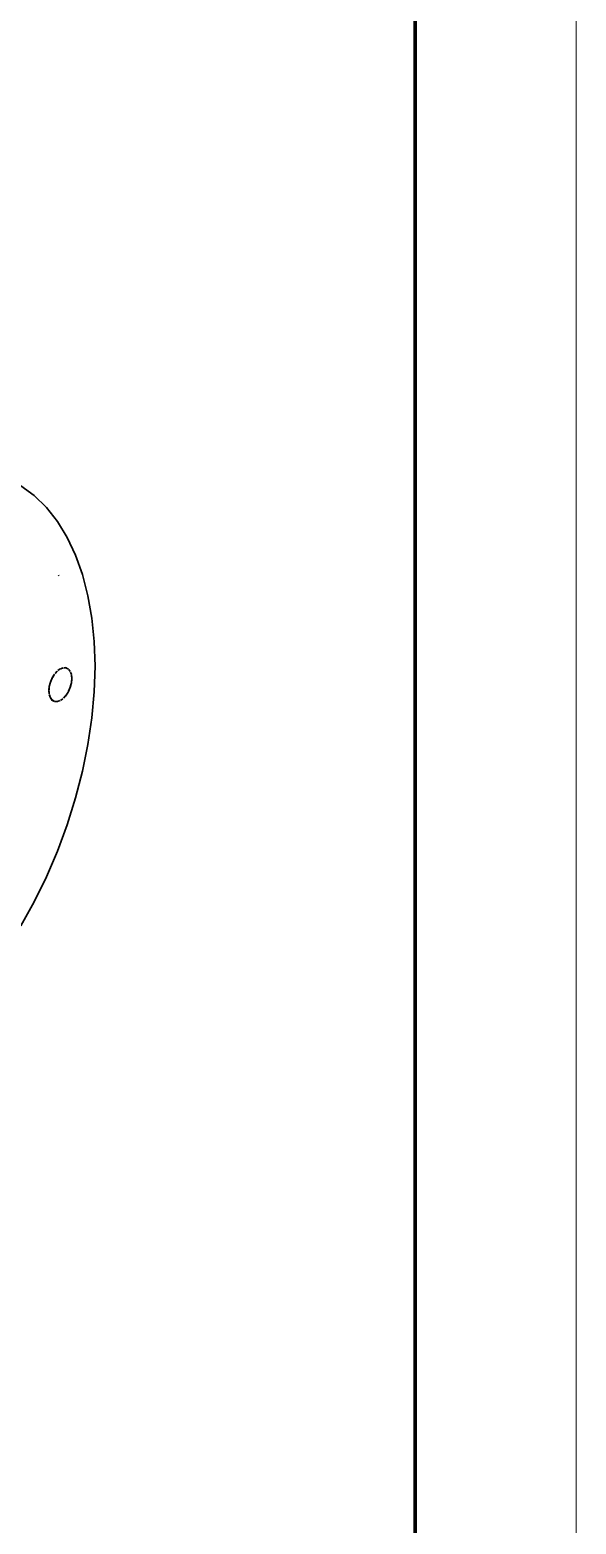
# Model space of a CAD drawing. Header units: millimetres. Extents: x 0 to 420, y 0 to 297.
# Drawn here: x 386.1 to 420, y 111.2 to 204.1 of the extents above; entities that cross this region are included whole.
import ezdxf

# ---------------------------------------------------------------- set-up
doc = ezdxf.new("R2010")
doc.units = ezdxf.units.MM
doc.header["$LTSCALE"] = 6
for name, color, linetype, lineweight in [('COTA', 7, 'Continuous', 18), ('MOLDURA', 7, 'Continuous', 70), ('VISIVEL', 7, 'Continuous', 35)]:
    doc.layers.add(name, color=color, linetype=linetype, lineweight=lineweight)

msp = doc.modelspace()

# ---------------------------------------------------------------- linework, layer by layer
at = {"layer": 'COTA'}
msp.add_lwpolyline([(0, 0), (420, 0), (420, 297), (0, 297)], close=True, dxfattribs=at)
at = {"layer": 'MOLDURA'}
msp.add_lwpolyline([(25, 10), (410, 10), (410, 287), (25, 287)], close=True, dxfattribs=at)
at = {"layer": 'VISIVEL'}
for p, q in [((386.323, 175.165), (385.493, 175.775)), ((387.086, 174.422), (386.323, 175.165)), ((387.773, 173.552), (387.086, 174.422)), ((388.379, 172.559), (387.773, 173.552)), ((388.899, 171.455), (388.379, 172.559)), ((389.333, 170.245), (388.899, 171.455)), ((387.863, 170.162), (387.849, 170.222)), ((389.669, 168.939), (389.333, 170.245)), ((389.916, 167.549), (389.669, 168.939)), ((390.063, 166.082), (389.916, 167.549)), ((390.113, 164.552), (390.063, 166.082)), ((388.139, 164.452), (387.956, 164.389)), ((388.129, 164.449), (387.989, 164.399)), ((388.253, 164.449), (388.173, 164.452)), ((388.303, 164.445), (388.173, 164.452)), ((388.223, 164.475), (388.339, 164.432)), ((388.313, 164.445), (388.253, 164.449)), ((388.379, 164.409), (388.313, 164.445)), ((388.453, 164.372), (388.339, 164.432)), ((390.063, 162.969), (390.113, 164.552)), ((387.269, 163.295), (387.339, 163.569)), ((387.283, 163.345), (387.336, 163.555)), ((387.339, 163.569), (387.363, 163.619)), ((387.359, 163.612), (387.453, 163.832)), ((387.446, 163.819), (387.363, 163.619)), ((387.453, 163.832), (387.599, 164.069)), ((387.453, 163.832), (387.479, 163.875)), ((387.593, 164.055), (387.479, 163.875)), ((387.633, 164.105), (387.773, 164.255)), ((387.633, 164.102), (387.763, 164.245)), ((387.946, 164.382), (387.806, 164.282)), ((388.379, 164.409), (388.459, 164.369)), ((388.566, 164.232), (388.479, 164.342)), ((388.529, 164.279), (388.573, 164.225)), ((388.639, 164.035), (388.586, 164.189)), ((388.626, 163.449), (388.643, 163.515)), ((388.643, 163.515), (388.629, 163.465)), ((388.663, 163.829), (388.643, 164.025)), ((388.643, 163.515), (388.656, 163.645)), ((388.646, 163.532), (388.663, 163.735)), ((388.666, 163.795), (388.649, 163.982)), ((388.656, 163.645), (388.663, 163.732)), ((388.663, 163.732), (388.666, 163.785)), ((387.246, 163.029), (387.253, 163.102)), ((387.266, 162.832), (387.246, 163.015)), ((387.253, 162.939), (387.246, 163.005)), ((387.249, 163.075), (387.269, 163.282)), ((387.266, 162.829), (387.253, 162.939)), ((387.256, 163.129), (387.269, 163.295)), ((387.269, 163.295), (387.283, 163.345)), ((387.339, 162.589), (387.269, 162.785)), ((387.326, 162.625), (387.273, 162.775)), ((387.443, 162.459), (387.339, 162.589)), ((387.346, 162.579), (387.433, 162.472)), ((388.279, 162.709), (388.149, 162.565)), ((388.273, 162.699), (388.183, 162.602)), ((388.313, 162.745), (388.273, 162.699)), ((388.319, 162.755), (388.433, 162.935)), ((388.459, 162.979), (388.433, 162.935)), ((388.459, 162.979), (388.573, 163.242)), ((388.466, 162.992), (388.553, 163.195)), ((388.573, 163.242), (388.553, 163.195)), ((388.573, 163.242), (388.613, 163.395)), ((388.576, 163.255), (388.629, 163.465)), ((388.613, 163.395), (388.626, 163.449)), ((390.063, 162.969), (389.916, 161.345)), ((387.399, 162.445), (387.573, 162.382)), ((387.599, 162.365), (387.433, 162.455)), ((387.573, 162.382), (387.463, 162.439)), ((387.743, 162.362), (387.609, 162.365)), ((387.773, 162.359), (387.626, 162.365)), ((387.783, 162.362), (387.923, 162.412)), ((388.106, 162.532), (387.966, 162.432)), ((389.669, 159.695), (389.916, 161.345)), ((389.333, 158.029), (389.669, 159.695)), ((388.899, 156.362), (389.333, 158.029)), ((388.379, 154.702), (388.899, 156.362)), ((387.773, 153.065), (388.379, 154.702)), ((387.086, 151.465), (387.773, 153.065)), ((387.086, 151.465), (386.323, 149.912)), ((386.323, 149.912), (385.493, 148.419))]:
    msp.add_line(p, q, dxfattribs=at)

doc.saveas('drawing.dxf')
